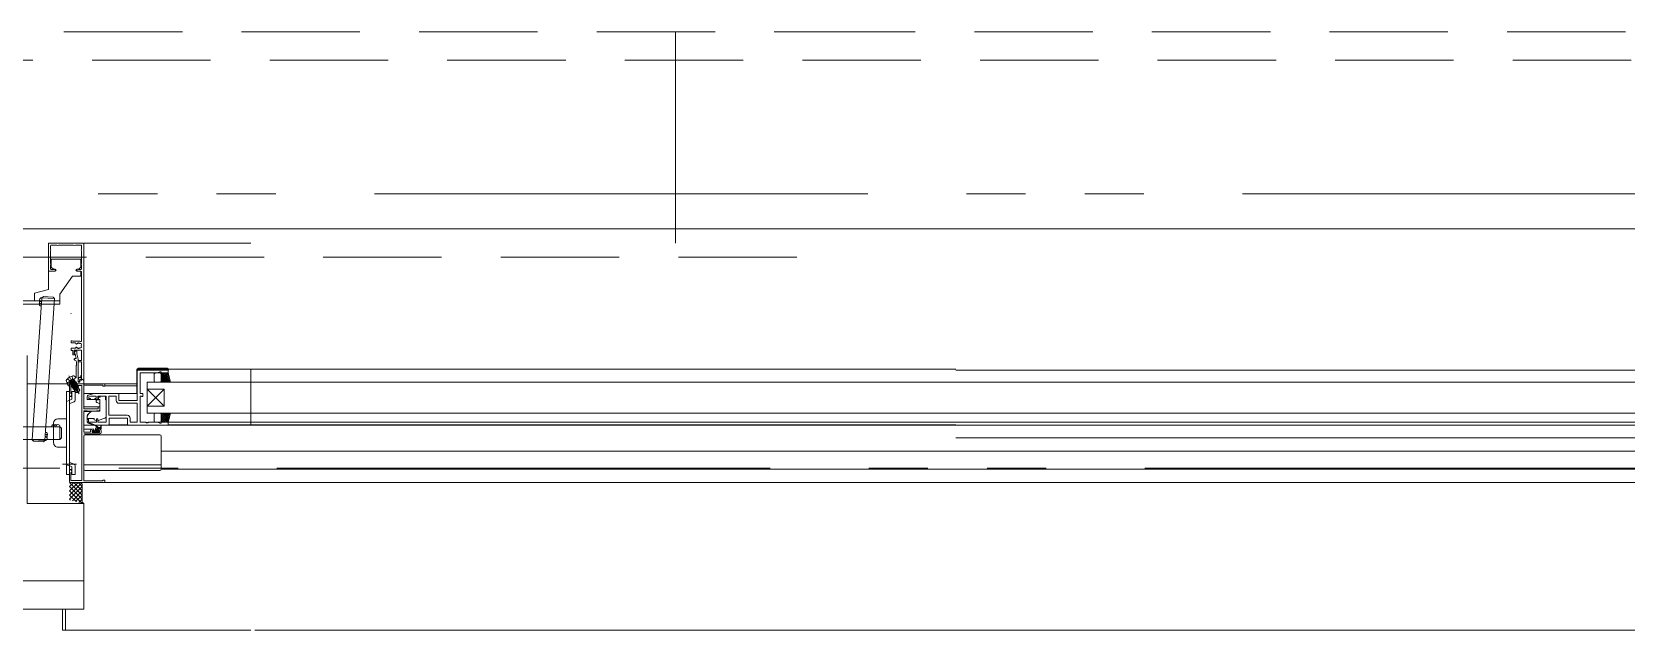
# Model space of a CAD drawing. Units: millimetres at full size. Extents: x -22551 to 92397, y -19340 to 14894.
# Drawn here: x -11090 to -9959, y -6091 to -5666 of the extents above; entities that cross this region are included whole.
import ezdxf

# ---------------------------------------------------------------- set-up
doc = ezdxf.new("R2010")
doc.units = ezdxf.units.MM
doc.header["$LTSCALE"] = 70
for name, pattern in [('DASHED1', [1.8, 1.2, -0.6]), ('DASHED3', [4, 3, -1]), ('DOUBLE_CHAIN1', [8.8, 5, -1, 0.6, -0.6, 0.6, -1])]:
    doc.linetypes.add(name, pattern=pattern)
doc.layers.add('2-0_通芯', color=7, linetype='Continuous', lineweight=15)

# ---------------------------------------------------------------- blocks, each defined once
blk = doc.blocks.new('グループ部品-125')
at = {"layer": '2-0_通芯'}
for p, q in [((-10633.39, -5815.7), (-10633.39, -5665.7)), ((-11173.39, -5805.7), (-6103.39, -5805.7)), ((-11078.39, -5848.65), (-11078.39, -5816.2)), ((-11053.89, -5815.7), (-11077.89, -5815.7)), ((-11053.39, -5815.7), (-10934.89, -5815.7)), ((-11078.39, -5835.65), (-11073.59, -5835.65)), ((-11077.89, -5835.7), (-11074.14, -5835.7)), ((-11076.39, -5832.75), (-11076.39, -5827.15)), ((-11076.39, -5827.15), (-11055.39, -5827.15)), ((-11074.89, -5834.25), (-11076.39, -5832.75)), ((-11073.59, -5834.25), (-11074.89, -5834.25)), ((-11056.89, -5834.25), (-11058.19, -5834.25)), ((-11058.19, -5835.65), (-11055.39, -5835.65)), ((-11057.64, -5835.7), (-11055.39, -5835.7)), ((-11055.39, -5832.75), (-11056.89, -5834.25)), ((-11055.39, -5827.15), (-11055.39, -5832.75)), ((-11055.39, -5835.65), (-11055.39, -5839.15)), ((-11054.89, -5836.2), (-11054.89, -5885.38)), ((-11103.39, -5856.85), (-11070.39, -5856.85)), ((-11070.39, -5859.15), (-11103.39, -5859.15)), ((-11089.88, -5955.4), (-11083.08, -5854.6)), ((-11088.39, -5851.33), (-11078.39, -5848.65)), ((-11088.39, -5851.33), (-11088.39, -5856.85)), ((-11083.08, -5854.6), (-11082.01, -5853.67)), ((-11083.08, -5854.6), (-11074.1, -5855.2)), ((-11080.9, -5956), (-11074.1, -5855.2)), ((-11070.39, -5852), (-11070.39, -5859.15)), ((-11062.19, -5865.9), (-11062.39, -5865.7)), ((-11058.59, -5887.45), (-11058.45, -5887.45)), ((-11058.45, -5889.75), (-11058.59, -5889.75)), ((-11057.69, -5886.99), (-11057.6, -5886.9)), ((-11057.6, -5890.3), (-11057.69, -5890.21)), ((-11056.81, -5886.76), (-11056.69, -5886.81)), ((-11056.69, -5890.39), (-11056.81, -5890.44)), ((-11056.04, -5887.01), (-11055.89, -5887.03)), ((-11055.89, -5890.18), (-11056.04, -5890.19)), ((-11055.07, -5888.2), (-11055.11, -5888.35)), ((-11055.11, -5888.85), (-11055.07, -5889)), ((-11015.59, -5915.7), (-11093.39, -5915.7)), ((-11065.12, -5915.05), (-11065.6, -5914.03)), ((-11065.12, -5915.05), (-11059.06, -5911.55)), ((-11061.51, -5914.31), (-11063.97, -5910.05)), ((-11063.45, -5914.9), (-11060.03, -5912.92)), ((-11063.45, -5914.9), (-11063.41, -5914.97)), ((-11059.63, -5913.6), (-11063.41, -5914.97)), ((-11063.41, -5914.97), (-11062.97, -5914.97)), ((-11063.39, -5924.2), (-11063.39, -5915.7)), ((-11063.34, -5914.6), (-11063.24, -5914.77)), ((-11063.15, -5915.43), (-11062.93, -5915.05)), ((-11063.15, -5915.43), (-11063.06, -5915.58)), ((-11059.28, -5914.21), (-11063.06, -5915.58)), ((-11063.06, -5915.58), (-11062.62, -5915.58)), ((-11062.97, -5914.97), (-11059.85, -5913.98)), ((-11062.93, -5915.05), (-11062.97, -5914.97)), ((-11059.81, -5914.05), (-11062.93, -5915.05)), ((-11062.8, -5916.03), (-11062.58, -5915.65)), ((-11062.62, -5915.58), (-11059.5, -5914.58)), ((-11062.58, -5915.65), (-11062.62, -5915.58)), ((-11062.45, -5916.64), (-11058.67, -5915.27)), ((-11058.58, -5915.42), (-11062.36, -5916.79)), ((-11059.11, -5915.27), (-11062.23, -5916.26)), ((-11062.1, -5917.25), (-11058.32, -5915.87)), ((-11061.92, -5916.79), (-11058.8, -5915.8)), ((-11058.76, -5915.87), (-11061.88, -5916.87)), ((-11061.57, -5913.81), (-11060.2, -5913.37)), ((-11060.41, -5916.21), (-11061.01, -5915.17)), ((-11060.34, -5912.87), (-11060.24, -5913.04)), ((-11059.98, -5912.99), (-11060.2, -5913.37)), ((-11060.16, -5913.45), (-11060.2, -5913.37)), ((-11059.63, -5913.6), (-11059.85, -5913.98)), ((-11059.81, -5914.05), (-11059.85, -5913.98)), ((-11059.06, -5911.55), (-11059.7, -5910.63)), ((-11059.28, -5914.21), (-11059.5, -5914.58)), ((-11059.46, -5914.66), (-11059.5, -5914.58)), ((-11059.37, -5914.05), (-11059.28, -5914.21)), ((-11058.93, -5914.81), (-11059.15, -5915.19)), ((-11059.11, -5915.27), (-11059.15, -5915.19)), ((-11058.67, -5915.27), (-11059.11, -5915.27)), ((-11058.58, -5915.42), (-11058.8, -5915.8)), ((-11058.76, -5915.87), (-11058.8, -5915.8)), ((-11058.32, -5915.87), (-11058.76, -5915.87)), ((-11058.67, -5915.27), (-11058.58, -5915.42)), ((-11058.32, -5915.87), (-11058.23, -5916.02)), ((-11053.39, -5913.3), (-11054.39, -5912.3)), ((-10434.64, -5905.2), (-11015.59, -5905.2)), ((-11015.59, -5905.7), (-10993.09, -5905.7)), ((-10994.09, -5904.7), (-11014.59, -5904.7)), ((-9860.89, -5914.5), (-11008.39, -5914.5)), ((-11008.39, -5914.5), (-11008.39, -5936.5)), ((-11003.39, -5913.5), (-11003.39, -5909)), ((-11002.39, -5908), (-10999.39, -5908)), ((-10999.39, -5914.5), (-11002.39, -5914.5)), ((-10998.39, -5914.5), (-10998.39, -5907.3)), ((-10998.39, -5912.12), (-10994.27, -5908)), ((-10998.39, -5910.7), (-10995.69, -5908)), ((-10998.39, -5909.29), (-10997.1, -5908)), ((-10998.39, -5908), (-10993.39, -5908)), ((-10998.39, -5913.53), (-10993.29, -5908.43)), ((-10998.39, -5909), (-10998.39, -5913.5)), ((-10998.39, -5909.19), (-10993.08, -5914.5)), ((-10998.39, -5910.6), (-10994.49, -5914.5)), ((-10998.39, -5912.02), (-10995.9, -5914.5)), ((-10998.39, -5913.43), (-10997.32, -5914.5)), ((-10998.16, -5908), (-10991.96, -5914.2)), ((-10997.95, -5914.5), (-10993.02, -5909.58)), ((-10996.75, -5908), (-10992.38, -5912.37)), ((-10996.53, -5914.5), (-10992.76, -5910.73)), ((-10995.33, -5908), (-10992.81, -5910.53)), ((-10995.12, -5914.5), (-10992.49, -5911.88)), ((-10993.92, -5908), (-10993.23, -5908.69)), ((-10993.7, -5914.5), (-10992.23, -5913.03)), ((-10993.39, -5908), (-10991.89, -5914.5)), ((-10993.09, -5906), (-10993.09, -5905.7)), ((-10992.29, -5914.5), (-10991.96, -5914.18)), ((-10934.79, -5944.9), (-10934.79, -5905.2)), ((-9875.89, -5906), (-10434.64, -5906)), ((-11065.69, -5921.2), (-11065.68, -5980.2)), ((-11063.39, -5921.2), (-11065.69, -5921.2)), ((-11063.39, -5921.2), (-11063.39, -5980.2)), ((-11061.82, -5926.7), (-11063.32, -5927.31)), ((-11062.45, -5916.64), (-11062.23, -5916.26)), ((-11062.45, -5916.64), (-11062.36, -5916.79)), ((-11062.36, -5916.79), (-11061.92, -5916.79)), ((-11062.23, -5916.26), (-11062.27, -5916.18)), ((-11062.1, -5917.25), (-11061.88, -5916.87)), ((-11062.1, -5917.25), (-11062.01, -5917.4)), ((-11058.23, -5916.02), (-11062.01, -5917.4)), ((-11062.01, -5917.4), (-11061.57, -5917.4)), ((-11061.88, -5916.87), (-11061.92, -5916.79)), ((-11061.82, -5921.2), (-11061.82, -5926.7)), ((-11059.52, -5921.2), (-11061.82, -5921.2)), ((-11061.75, -5917.85), (-11057.97, -5916.48)), ((-11061.75, -5917.85), (-11061.53, -5917.47)), ((-11061.75, -5917.85), (-11061.66, -5918)), ((-11057.88, -5916.63), (-11061.66, -5918)), ((-11061.66, -5918), (-11061.22, -5918)), ((-11061.57, -5917.4), (-11058.45, -5916.4)), ((-11061.53, -5917.47), (-11061.57, -5917.4)), ((-11058.41, -5916.48), (-11061.53, -5917.47)), ((-11061.4, -5918.46), (-11057.62, -5917.09)), ((-11061.4, -5918.46), (-11061.18, -5918.08)), ((-11061.4, -5918.46), (-11061.31, -5918.61)), ((-11057.53, -5917.24), (-11061.31, -5918.61)), ((-11061.31, -5918.61), (-11060.87, -5918.61)), ((-11061.22, -5918), (-11058.1, -5917.01)), ((-11061.18, -5918.08), (-11061.22, -5918)), ((-11058.06, -5917.09), (-11061.18, -5918.08)), ((-11061.05, -5919.06), (-11060.83, -5918.69)), ((-11061.05, -5919.06), (-11060.45, -5918.85)), ((-11061.05, -5919.06), (-11060.96, -5919.22)), ((-11060.36, -5919), (-11060.96, -5919.22)), ((-11060.87, -5918.61), (-11057.75, -5917.62)), ((-11060.83, -5918.69), (-11060.87, -5918.61)), ((-11057.71, -5917.69), (-11060.83, -5918.69)), ((-11060.13, -5919.9), (-11060.52, -5919.22)), ((-11060.17, -5919.93), (-11059.91, -5919.78)), ((-11057.84, -5920.66), (-11060.04, -5918.57)), ((-11059.94, -5918.66), (-11057.27, -5917.69)), ((-11059.91, -5917.08), (-11056.62, -5922.77)), ((-11057.18, -5917.84), (-11059.8, -5918.8)), ((-11059.65, -5918.94), (-11057.4, -5918.22)), ((-11059.52, -5927.58), (-11059.52, -5921.2)), ((-11059.2, -5919.37), (-11057.31, -5918.28)), ((-11059.02, -5921.91), (-11057.22, -5922.04)), ((-11058.86, -5921.59), (-11057.4, -5921.72)), ((-11058.23, -5916.02), (-11058.45, -5916.4)), ((-11058.41, -5916.48), (-11058.45, -5916.4)), ((-11057.97, -5916.48), (-11058.41, -5916.48)), ((-11057.88, -5916.63), (-11058.1, -5917.01)), ((-11058.06, -5917.09), (-11058.1, -5917.01)), ((-11057.62, -5917.09), (-11058.06, -5917.09)), ((-11057.97, -5916.48), (-11057.88, -5916.63)), ((-11057.84, -5920.66), (-11056.96, -5921.89)), ((-11057.53, -5917.24), (-11057.75, -5917.62)), ((-11057.71, -5917.69), (-11057.75, -5917.62)), ((-11057.27, -5917.69), (-11057.71, -5917.69)), ((-11057.62, -5917.09), (-11057.53, -5917.24)), ((-11057.43, -5919.97), (-11056.2, -5920.19)), ((-11057.18, -5917.84), (-11057.4, -5918.22)), ((-11057.36, -5918.3), (-11057.4, -5918.22)), ((-11057.4, -5921.72), (-11057.22, -5922.04)), ((-11057.31, -5918.28), (-11056.17, -5920.26)), ((-11057.27, -5917.69), (-11057.18, -5917.84)), ((-11057.22, -5922.04), (-11056.96, -5921.89)), ((-11056.17, -5920.26), (-11056.96, -5921.89)), ((-11054.59, -5916.9), (-11054.59, -5984.5)), ((-11053.39, -5916.7), (-11040.19, -5916.7)), ((-11015.39, -5922.6), (-11053.39, -5922.6)), ((-11050.89, -5926.9), (-11041.89, -5926.9)), ((-11045.96, -5922.62), (-11050.18, -5923.89)), ((-11043.26, -5927.2), (-11044.19, -5927.2)), ((-11042.96, -5925.2), (-11042.96, -5926.9)), ((-11041.79, -5925.2), (-11042.96, -5925.2)), ((-11041.89, -5935.15), (-11041.89, -5926.9)), ((-11041.79, -5924.53), (-11041.79, -5925.2)), ((-11038.39, -5917.1), (-11015.59, -5917.1)), ((-11037.99, -5927.2), (-11037.99, -5924.53)), ((-11037.99, -5927.2), (-11037.39, -5927.2)), ((-11008.39, -5919.5), (-10996.39, -5919.5)), ((-10996.39, -5931.5), (-11008.39, -5919.5)), ((-10996.39, -5919.5), (-11008.39, -5931.5)), ((-10996.39, -5931.5), (-10996.39, -5919.5)), ((-11063.32, -5927.31), (-11065.62, -5928.24)), ((-11060.14, -5928.51), (-11063.32, -5929.79)), ((-11041.89, -5932.1), (-11053.39, -5932.1)), ((-11053.39, -5935.5), (-11048.27, -5935.5)), ((-11042.11, -5935.1), (-11047.49, -5935.15)), ((-11044.49, -5927.5), (-11044.49, -5928.55)), ((-11044.16, -5929.02), (-11042.16, -5929.75)), ((-11015.39, -5929.53), (-11028.32, -5929.53)), ((-10996.39, -5931.5), (-11008.39, -5931.5)), ((-9860.89, -5936.5), (-11008.39, -5936.5)), ((-11003.39, -5937.5), (-11003.39, -5942)), ((-10999.39, -5936.5), (-11002.39, -5936.5)), ((-10998.39, -5941.81), (-10993.08, -5936.5)), ((-10998.39, -5940.4), (-10994.49, -5936.5)), ((-10998.39, -5938.99), (-10995.9, -5936.5)), ((-10998.39, -5936.5), (-10998.39, -5943.7)), ((-10998.39, -5937.57), (-10997.32, -5936.5)), ((-10998.39, -5937.47), (-10993.29, -5942.57)), ((-10998.39, -5942), (-10998.39, -5937.5)), ((-10998.16, -5943), (-10991.96, -5936.8)), ((-10997.95, -5936.5), (-10993.02, -5941.42)), ((-10996.53, -5936.5), (-10992.76, -5940.27)), ((-10995.12, -5936.5), (-10992.49, -5939.12)), ((-10993.7, -5936.5), (-10992.23, -5937.97)), ((-10993.39, -5943), (-10991.89, -5936.5)), ((-10992.29, -5936.5), (-10991.96, -5936.83)), ((-11108.39, -5946.2), (-11070.19, -5946.2)), ((-11074.69, -5943.7), (-11074.69, -5957.7)), ((-11065.69, -5940.7), (-11071.69, -5940.7)), ((-11070.19, -5946.2), (-11069.19, -5947.2)), ((-11070.19, -5946.2), (-11070.19, -5955.2)), ((-11053.39, -5945), (-10434.64, -5945)), ((-11050.89, -5939.1), (-11050.89, -5942.76)), ((-11050.18, -5943.71), (-11045.96, -5944.98)), ((-11047.09, -5949.5), (-11047.09, -5950)), ((-11047.07, -5949.4), (-11046.89, -5949.22)), ((-11045.39, -5949.2), (-11046.79, -5949.2)), ((-11046.62, -5950.3), (-11045.52, -5949.2)), ((-11044.58, -5941.81), (-11045.89, -5941.2)), ((-11043.39, -5946.8), (-11045.21, -5945.4)), ((-11045.09, -5948.77), (-11043.12, -5946.8)), ((-11045.09, -5948.9), (-11045.09, -5947.8)), ((-11045.08, -5950.1), (-11043.49, -5948.51)), ((-11042.79, -5946.8), (-11045.01, -5945.12)), ((-11044.93, -5947.26), (-11044.63, -5946.96)), ((-11044.09, -5946.8), (-11040.89, -5946.8)), ((-11043.9, -5950.27), (-11042.83, -5949.2)), ((-11043.49, -5948.74), (-11043.49, -5948.1)), ((-11043.19, -5947.8), (-11041.19, -5947.8)), ((-11042.69, -5949.2), (-11043.03, -5949.2)), ((-11043.02, -5941.84), (-11038.38, -5940.17)), ((-11042.98, -5950.21), (-11042.48, -5949.71)), ((-11042.78, -5947.8), (-11041.78, -5946.8)), ((-11041.43, -5947.8), (-11040.89, -5947.26)), ((-11041.19, -5945.67), (-11041.39, -5946.8)), ((-11040.89, -5947.5), (-11040.89, -5945.5)), ((-11040.89, -5950.3), (-11040.89, -5949)), ((-11008.35, -5943.07), (-11008.43, -5943.07)), ((-11002.39, -5943), (-10999.39, -5943)), ((-10998.39, -5938.89), (-10994.27, -5943)), ((-10998.39, -5940.3), (-10995.69, -5943)), ((-10998.39, -5941.71), (-10997.1, -5943)), ((-9870.89, -5943), (-10998.39, -5943)), ((-10996.75, -5943), (-10992.38, -5938.64)), ((-10995.33, -5943), (-10992.81, -5940.47)), ((-10993.92, -5943), (-10993.23, -5942.31)), ((-10993.39, -5945.1), (-10993.39, -5943.5)), ((-10993.39, -5944.9), (-10434.64, -5944.9)), ((-9875.59, -5945), (-10434.64, -5945)), ((-11108.39, -5955.2), (-11070.19, -5955.2)), ((-11080.9, -5956), (-11089.88, -5955.4)), ((-11080.9, -5956), (-11081.96, -5956.93)), ((-11065.69, -5960.7), (-11071.69, -5960.7)), ((-11053.39, -5951.3), (-11041.89, -5951.3)), ((-11052.39, -5951.9), (-10999.39, -5951.9)), ((-11046.09, -5950.1), (-11043.99, -5950.1)), ((-10998.39, -5976.4), (-10998.39, -5952.9)), ((-9875.89, -5954), (-10434.64, -5954)), ((-11060.14, -5972.9), (-11063.31, -5971.61)), ((-9875.89, -5963.5), (-10998.39, -5963.5)), ((-11068.39, -5972.7), (-11058.39, -5972.7)), ((-11063.39, -5980.2), (-11065.68, -5980.2)), ((-11063.39, -5985.2), (-11063.39, -5977.2)), ((-11061.81, -5980.2), (-11061.81, -5974.7)), ((-11059.51, -5980.2), (-11061.81, -5980.2)), ((-11059.51, -5973.82), (-11059.51, -5980.2)), ((-11053.39, -5973.36), (-10998.39, -5973.36)), ((-11052.39, -5977.4), (-10999.39, -5977.4)), ((-11063.39, -5994.7), (-11054.39, -5985.7)), ((-11063.39, -5991.7), (-11057.39, -5985.7)), ((-11063.39, -5988.7), (-11060.39, -5985.7)), ((-11063.39, -5985.7), (-11054.39, -5994.7)), ((-11063.39, -5997.7), (-11054.39, -5988.7)), ((-11063.39, -5988.7), (-11054.39, -5997.7)), ((-11063.39, -5991.7), (-11054.39, -6000.7)), ((-11063.39, -5994.7), (-11058.54, -5999.55)), ((-9858.09, -5985.7), (-11062.89, -5985.7)), ((-11061.43, -5998.74), (-11054.39, -5991.7)), ((-11060.39, -5985.7), (-11054.39, -5991.7)), ((-11059.09, -5999.4), (-11054.39, -5994.7)), ((-11057.39, -5985.7), (-11054.39, -5988.7)), ((-11063.39, -5997.7), (-11062.7, -5998.39)), ((-11056.74, -6000.05), (-11054.39, -5997.7)), ((-13123.39, -6075.7), (-11053.39, -6075.7)), ((-11068.39, -6075.7), (-11068.39, -6090.7)), ((-11066.39, -6075.7), (-11066.39, -6090.7)), ((-10934.89, -6090.7), (-11068.39, -6090.7)), ((-6344.89, -6090.7), (-10931.89, -6090.7))]:
    blk.add_line(p, q, dxfattribs=at)
at = {"layer": '2-0_通芯', "linetype": 'DASHED1'}
for p, q in [((-10547.39, -5665.7), (-6729.39, -5665.7)), ((-11173.39, -5685.7), (-6103.39, -5685.7))]:
    blk.add_line(p, q, dxfattribs=at)
at = {"layer": '2-0_通芯', "linetype": 'DOUBLE_CHAIN1'}
for p, q in [((-22551.09, -5780.7), (23861.61, -5780.7)), ((-21388.39, -5975.7), (23861.61, -5975.7))]:
    blk.add_line(p, q, dxfattribs=at)
at = {"layer": '2-0_通芯', "linetype": 'DASHED3'}
blk.add_line((-13123.39, -6055.7), (-11053.39, -6055.7), dxfattribs=at)
at = {"layer": '2-0_通芯', "linetype": 'DASHED1'}
blk.add_lwpolyline([(-10547.39, -5825.7), (-11193.39, -5825.7), (-11193.39, -5665.7), (-10547.39, -5665.7)], dxfattribs=at)
at = {"layer": '2-0_通芯'}
for points in [[(-11076.82, -5820.06), (-11076.89, -5819.87), (-11076.89, -5817.7)], [(-11076.82, -5830.06), (-11076.89, -5829.87), (-11076.89, -5821.53), (-11076.82, -5821.34)], [(-11076.39, -5817.2), (-11072.72, -5817.2), (-11072.53, -5817.27)], [(-11071.25, -5817.27), (-11071.06, -5817.2), (-11060.72, -5817.2), (-11060.53, -5817.27)], [(-11059.25, -5817.27), (-11059.06, -5817.2), (-11055.39, -5817.2)], [(-11054.89, -5817.7), (-11054.89, -5819.87), (-11054.96, -5820.06)], [(-11054.96, -5821.34), (-11054.89, -5821.53), (-11054.89, -5829.87), (-11054.96, -5830.06)], [(-11053.39, -5933.4), (-11053.39, -5816.2), (-11053.89, -5815.7)], [(-11076.89, -5834), (-11076.89, -5831.53), (-11076.82, -5831.34)], [(-11074.66, -5834.41), (-11074.87, -5834.5), (-11076.39, -5834.5)], [(-11055.39, -5834.5), (-11056.9, -5834.5), (-11057.11, -5834.41)], [(-11054.96, -5831.34), (-11054.89, -5831.53), (-11054.89, -5834)], [(-11055.39, -5839.15), (-11061.39, -5839.15), (-11070.39, -5852)], [(-11082.01, -5853.67), (-11075.03, -5854.14), (-11074.1, -5855.2)], [(-11056.89, -5885.4), (-11060.97, -5885.4), (-11061.49, -5885.1), (-11062.19, -5885.1), (-11062.19, -5886.7), (-11059.29, -5886.7), (-11058.99, -5887.02)], [(-11058.99, -5890.18), (-11059.29, -5890.5), (-11062.19, -5890.5), (-11062.19, -5892.1), (-11061.19, -5892.1), (-11061.19, -5895.1), (-11059.79, -5895.1), (-11059.79, -5894.6), (-11060.19, -5894.03), (-11060.19, -5891.8), (-11054.89, -5891.8), (-11054.89, -5899.2), (-11056.79, -5899.2)], [(-11059.22, -5892.25), (-11060.34, -5894.19), (-11059.54, -5894.41), (-11058.64, -5897.8), (-11059.69, -5897.8)], [(-11057.29, -5905.24), (-11057.29, -5898.19), (-11058.29, -5894.46), (-11058.29, -5892.5)], [(-11093.39, -5895.7), (-11093.39, -6000.7), (-11053.39, -6000.7), (-11053.39, -6075.7)], [(-11058.49, -5900), (-11058.49, -5902.4), (-11058.79, -5902.7), (-11058.79, -5911.4), (-11061.7, -5913.08), (-11061.8, -5913.28), (-11062.27, -5913.55), (-11062.49, -5913.54), (-11065.3, -5915.16), (-11064.18, -5917.1), (-11063.39, -5917.1)], [(-11056.79, -5900.2), (-11054.89, -5900.2), (-11054.89, -5913.3)], [(-11065.05, -5912.28), (-11063.36, -5913.4), (-11062.06, -5913.35)], [(-11063.15, -5915.43), (-11059.37, -5914.05), (-11059.81, -5914.05)], [(-11063.03, -5914.65), (-11059.72, -5913.45), (-11059.63, -5913.6)], [(-11062.8, -5916.03), (-11059.02, -5914.66), (-11058.93, -5914.81), (-11062.71, -5916.18)], [(-11062.8, -5916.03), (-11062.71, -5916.18), (-11062.27, -5916.18), (-11059.15, -5915.19)], [(-11059.02, -5914.66), (-11059.46, -5914.66), (-11062.58, -5915.65)], [(-11061.5, -5910.23), (-11061.37, -5912.25), (-11062.06, -5913.35)], [(-11059.72, -5913.45), (-11060.16, -5913.45), (-11061.91, -5914.01)], [(-11061.24, -5915.7), (-11058.77, -5914.27), (-11057.94, -5915.7)], [(-11060.03, -5912.92), (-11059.98, -5912.99), (-11060.45, -5913.16)], [(-11055.88, -5912.91), (-11056.16, -5914.5), (-11057.29, -5914.5), (-11057.29, -5906.16), (-11057.41, -5905.98), (-11057.41, -5905.43), (-11057.29, -5905.24)], [(-11054.89, -5911.2), (-11057.06, -5911.2), (-11057.29, -5913.76)], [(-11056.3, -5913.89), (-11056.02, -5912.3), (-11054.89, -5912.3)], [(-11039.59, -5917.3), (-11038.39, -5917.3), (-11038.39, -5915.7)], [(-11015.39, -5906.5), (-11015.39, -5927.6), (-11028.39, -5927.6), (-11028.39, -5923.1)], [(-11015.59, -5905.2), (-11015.59, -5922.01), (-11015.39, -5922.01)], [(-10993.39, -5907.5), (-10993.39, -5906), (-11014.89, -5906)], [(-11012.19, -5924.7), (-11011.39, -5924.7), (-11011.39, -5922.6), (-11013.39, -5922.6), (-11013.39, -5907.93), (-11001.12, -5907.93), (-10999.39, -5907.3), (-10998.39, -5907.3)], [(-11054.59, -5916.9), (-11062.49, -5916.9), (-11062.49, -5922.7), (-11061.79, -5922.7), (-11061.79, -5923.66), (-11062.39, -5924.7), (-11062.89, -5924.7)], [(-11060.96, -5919.22), (-11060.52, -5919.22), (-11060.28, -5919.14)], [(-11057.4, -5921.72), (-11060.43, -5918.87), (-11058.86, -5921.59)], [(-11060.17, -5919.93), (-11059.02, -5921.91), (-11058.86, -5921.59)], [(-11057.79, -5920.75), (-11057.43, -5919.97), (-11058.01, -5918.68)], [(-11015.39, -5922.7), (-11028.89, -5922.7), (-11028.89, -5922.5), (-11045.82, -5922.5), (-11045.82, -5922.6), (-11050.18, -5923.89), (-11050.69, -5924.25), (-11050.89, -5924.84)], [(-11050.89, -5924.84), (-11050.89, -5926.9), (-11048.59, -5926.9), (-11048.59, -5926.1), (-11049.69, -5926.1), (-11049.69, -5924.89), (-11048.49, -5924.53), (-11044.49, -5924.53), (-11044.49, -5926.1), (-11045.59, -5926.1), (-11045.59, -5926.9), (-11043.29, -5926.9), (-11043.29, -5924.53), (-11037.39, -5924.53), (-11037.39, -5943.07), (-11043.29, -5943.07), (-11043.29, -5940.7), (-11044.29, -5940.7), (-11044.29, -5943.07), (-11048.49, -5943.07), (-11049.89, -5942.65), (-11049.89, -5941.2)], [(-11030.32, -5927.53), (-11030.32, -5924.53), (-11035.46, -5924.53), (-11035.46, -5938.07), (-11022.46, -5938.07)], [(-11009.35, -5943.07), (-11013.39, -5943.07), (-11013.39, -5924.53), (-11012.52, -5924.53)], [(-11043.09, -5932.1), (-11043.09, -5933.4), (-11053.39, -5933.4)], [(-11048.49, -5949), (-11048.49, -5950.1), (-11053.39, -5950.1), (-11053.39, -5934.8), (-11051.08, -5934.8)], [(-11041.89, -5935.15), (-11047.49, -5935.15), (-11048.13, -5935.38), (-11049.82, -5936.8), (-11050.89, -5939.1)], [(-11050.69, -5935.1), (-11046.39, -5935.1), (-11042.35, -5934.75)], [(-11020.46, -5940.07), (-11020.46, -5943.07), (-11015.39, -5943.07), (-11015.39, -5929.53)], [(-11069.19, -5947.2), (-11069.19, -5954.2), (-11070.19, -5955.2)], [(-11041.89, -5948), (-11043.19, -5948), (-11043.19, -5948.8), (-11042.09, -5948.8), (-11042.09, -5950.3), (-11047.29, -5950.3), (-11047.29, -5948.8), (-11046.19, -5948.8), (-11046.19, -5948), (-11053.39, -5948)], [(-11050.89, -5940.4), (-11045.89, -5940.4), (-11045.89, -5941.2)], [(-11050.89, -5942.76), (-11045.82, -5944.9), (-11045.82, -5945.1), (-11035.89, -5945.1), (-11035.89, -5944.9), (-11021.89, -5944.9), (-11021.89, -5945.1), (-10993.39, -5945.1)], [(-11035.39, -5944.5), (-11035.39, -5940), (-11022.39, -5940), (-11022.39, -5944.5)], [(-10998.39, -5943.7), (-10999.39, -5943.7), (-11001.12, -5943.07), (-11007.43, -5943.07)], [(-11081.96, -5956.93), (-11088.95, -5956.46), (-11089.88, -5955.4)], [(-11040.19, -5984.7), (-11053.39, -5984.7), (-11053.39, -5952.9)], [(-11061.81, -5974.7), (-11063.31, -5974.09), (-11065.61, -5973.17)], [(-11062.89, -5976.7), (-11062.39, -5976.7), (-11061.79, -5977.74), (-11061.79, -5978.7), (-11062.49, -5978.7), (-11062.49, -5984.5), (-11054.59, -5984.5)], [(-10998.39, -5976.4), (-9857.89, -5976.4), (-9857.89, -5992.5)], [(-11054.39, -5986.7), (-11054.39, -5999.7), (-11053.39, -6000.7)], [(-11038.39, -5985.7), (-11038.39, -5984.1), (-11039.59, -5984.1)]]:
    blk.add_lwpolyline(points, dxfattribs=at)
for centre, radius, start, end in [((-11077.89, -5816.2), 0.5, 90.00001, 179.99999), ((-11076.39, -5817.7), 0.5, 90.00001, 179.99999), ((-11077.59, -5820.7), 1, 320.28486, 39.71514), ((-11071.89, -5816.5), 1, 230.28486, 309.71514), ((-11059.89, -5816.5), 1, 230.28486, 309.71514), ((-11055.39, -5817.7), 0.5, 0.00001, 89.99999), ((-11054.19, -5820.7), 1, 140.28486, 219.71514), ((-11077.89, -5835.2), 0.5, 180.00001, 269.99999), ((-11076.39, -5834), 0.5, 180.00001, 269.99999), ((-11077.59, -5830.7), 1, 320.28486, 39.71514), ((-11074.14, -5834.95), 0.75, 270.00002, 134.41533), ((-11073.59, -5834.95), 0.7, 270, 90), ((-11058.19, -5834.95), 0.7, 90, 270), ((-11057.64, -5834.95), 0.75, 45.58467, 269.99998), ((-11055.39, -5834), 0.5, 270.00001, 359.99999), ((-11055.39, -5836.2), 0.5, 0.00001, 89.99999), ((-11054.19, -5830.7), 1, 140.28486, 219.71514), ((-11083.38, -5859.09), 1.5, 146.14066, 266.14066), ((-11083.28, -5857.59), 1.5, 146.14066, 266.14066), ((-11083.18, -5856.09), 1.5, 86.14066, 266.14066), ((-11058.79, -5892.5), 0.5, 0, 150.00001), ((-11058.59, -5887.05), 0.4, 175.90396, 270.00001), ((-11058.59, -5890.15), 0.4, 89.99999, 184.09604), ((-11058.45, -5887.05), 0.4, 270.00007, 315.20724), ((-11058.45, -5890.15), 0.4, 44.79276, 89.99993), ((-11056.89, -5888.6), 1.8, 116.26017, 135.20714), ((-11056.89, -5888.6), 1.8, 224.79286, 243.73983), ((-11057.15, -5887.12), 0.5, 46.86987, 153.13005), ((-11057.15, -5890.08), 0.5, 206.86995, 313.13013), ((-11056.89, -5888.6), 3.2, 63.61222, 90.00002), ((-11056.89, -5888.6), 1.8, 61.96927, 83.73983), ((-11056.89, -5888.6), 1.8, 276.26017, 298.03073), ((-11055.66, -5887.74), 0.75, 322.29964, 107.7004), ((-11055.66, -5889.46), 0.75, 252.2996, 37.70036), ((-11055.29, -5885.38), 0.4, 243.61216, 359.99994), ((-11056.89, -5888.6), 1.8, 351.96925, 8.03075), ((-11059.69, -5898.3), 0.5, 89.99999, 270.00001), ((-11059.69, -5900), 1.2, 0.00001, 89.99999), ((-11056.79, -5899.7), 0.5, 89.99999, 270.00001), ((-11064.42, -5913.48), 1.3, 135.88085, 205), ((-11058.89, -5918.84), 9, 104.11915, 135.88085), ((-11063.77, -5914.85), 0.5, 30, 120), ((-11062.89, -5916.2), 0.5, 90, 180), ((-11060.77, -5911.38), 1.3, 35, 104.11915), ((-11059.91, -5912.62), 0.5, 120, 210), ((-11056.79, -5913.8), 0.5, 175, 349.99999), ((-11055.39, -5910.6), 0.5, 360, 170.00001), ((-11014.59, -5905.7), 1, 90, 180), ((-11014.89, -5906.5), 0.5, 90, 180), ((-11002.39, -5909), 1, 89.9999, 179.9999), ((-11002.39, -5913.5), 1, 179.9999, 269.9999), ((-10999.39, -5909), 1, 359.9999, 89.9999), ((-10999.39, -5913.5), 1, 269.9999, 359.9999), ((-10994.09, -5905.7), 1, 0, 90), ((-10993.89, -5907.5), 0.5, 270, 0), ((-11062.89, -5924.2), 0.5, 180, 270), ((-11060.22, -5918.74), 0.248, 42.80904, 210), ((-11049.89, -5924.84), 1, 106.69924, 180), ((-11045.82, -5923.1), 0.5, 90, 106.69924), ((-11044.19, -5927.5), 0.3, 90, 180), ((-11043.26, -5926.9), 0.3, 270, 359.99999), ((-11040.19, -5917), 0.3, 0, 90), ((-11039.59, -5917), 0.3, 180, 270), ((-11028.89, -5923.1), 0.5, 0, 90), ((-11012.52, -5924.73), 0.2, 35.09963, 90), ((-11012.19, -5924.5), 0.2, 215.09963, 270), ((-11060.52, -5927.58), 1, 292.00335, 0), ((-11051.08, -5935), 0.2, 14.47751, 90), ((-11047.89, -5939.1), 3, 130, 180), ((-11050.69, -5934.9), 0.2, 194.47751, 270), ((-11047.48, -5936.15), 1, 90.5, 130), ((-11043.99, -5928.55), 0.5, 180, 250), ((-11042.39, -5934.25), 0.5, 275, 0), ((-11042.39, -5930.2), 0.5, 0, 70), ((-11042.19, -5934.8), 0.3, 270.5, 359.99999), ((-11028.32, -5927.53), 2, 180, 270), ((-11022.46, -5940.07), 2, 0, 90), ((-11002.39, -5937.5), 1, 90.0001, 180.0001), ((-10999.39, -5937.5), 1, 0.0001, 90.0001), ((-11074.69, -5946.2), 1.5, 60, 180), ((-11071.69, -5943.7), 3, 90.00155, 180.00122), ((-11073.19, -5946.2), 1.5, 60, 180), ((-11071.69, -5946.2), 1.5, 0, 180), ((-11050.39, -5941.2), 0.5, 0, 180), ((-11049.89, -5942.76), 1, 180, 253.30076), ((-11047.49, -5949), 1, 90, 180), ((-11046.79, -5949.5), 0.3, 90, 180), ((-11045.82, -5944.5), 0.5, 253.30076, 270), ((-11045.19, -5945.2), 0.2, 24.41711, 264.41711), ((-11045.39, -5948.9), 0.3, 270, 0), ((-11044.09, -5947.8), 1, 90, 180), ((-11044.16, -5940.9), 1, 245, 262.59308), ((-11043.49, -5949.2), 0.25, 123.05573, 326.94427), ((-11043.79, -5948.74), 0.3, 303.05573, 0), ((-11043.19, -5948.1), 0.3, 90, 180), ((-11043.36, -5940.9), 1, 273.88684, 289.85326), ((-11043.03, -5949.5), 0.3, 90, 146.94427), ((-11042.69, -5949.5), 0.3, 315, 90), ((-11041.89, -5949), 1, 0, 90), ((-11041.09, -5945.5), 0.2, 0.00001, 240), ((-11041.19, -5947.5), 0.3, 270, 0), ((-11038.89, -5938.76), 1.5, 289.85326, 359.99999), ((-11035.89, -5944.5), 0.5, 270, 0), ((-11021.89, -5944.5), 0.5, 180, 270), ((-11009.35, -5943.27), 0.2, 23.57818, 90), ((-11008.89, -5943.07), 0.3, 203.57818, 336.42182), ((-11008.43, -5943.27), 0.2, 90, 156.42182), ((-11008.35, -5943.27), 0.2, 23.57818, 90), ((-11007.89, -5943.07), 0.3, 203.57818, 336.42182), ((-11007.43, -5943.27), 0.2, 90, 156.42182), ((-11002.39, -5942), 1, 180.0001, 270.0001), ((-10999.39, -5942), 1, 270.0001, 0.0001), ((-10993.89, -5943.5), 0.5, 0, 90), ((-11080.8, -5954.51), 1.5, 266.14066, 86.14066), ((-11080.7, -5953.01), 1.5, 326.14066, 86.14066), ((-11080.6, -5951.51), 1.5, 326.14066, 86.14066), ((-11071.69, -5957.7), 3, 180.00122, 270.00127), ((-11052.39, -5952.9), 1, 90, 180), ((-11046.79, -5950), 0.3, 180, 270), ((-11046.29, -5950.1), 0.2, 270, 0), ((-11043.79, -5950.1), 0.2, 180, 270), ((-11043.19, -5950), 0.3, 270, 315), ((-11041.89, -5950.3), 1, 270, 0), ((-10999.39, -5952.9), 1, 0, 90), ((-11062.89, -5977.2), 0.5, 90, 180), ((-11060.51, -5973.82), 1, 0, 68.00217), ((-11052.39, -5976.4), 1, 180, 270), ((-10999.39, -5976.4), 1, 270, 359.99999), ((-11062.89, -5985.2), 0.5, 180, 270), ((-11040.19, -5984.4), 0.3, 270, 0), ((-11039.59, -5984.4), 0.3, 90, 180)]:
    blk.add_arc(centre, radius, start, end, dxfattribs=at)

msp = doc.modelspace()

# ---------------------------------------------------------------- block references
at = {"layer": '2-0_通芯'}
msp.add_blockref('グループ部品-125', (0, 0), dxfattribs=at)

doc.saveas('drawing.dxf')
